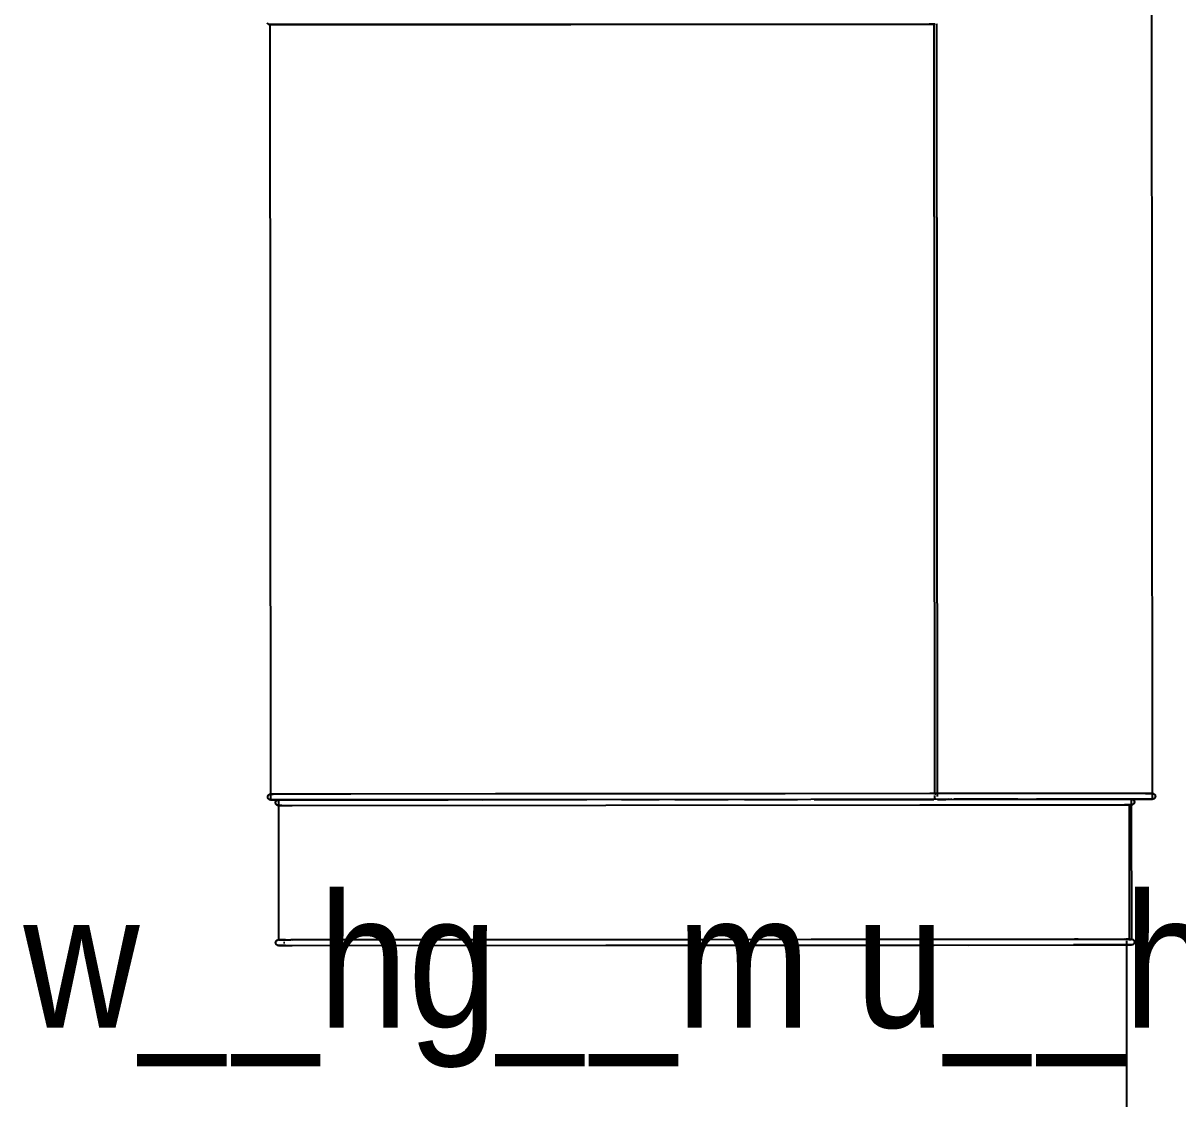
# Model space of a CAD drawing. Header units: metres. Extents: x -658 to -58, y -713 to -118.
# Drawn here: x -323.37 to -322.074, y -137.51 to -136.303 of the extents above; entities that cross this region are included whole.
import ezdxf

# ---------------------------------------------------------------- set-up
doc = ezdxf.new("R2010")
doc.units = ezdxf.units.M
doc.header["$LTSCALE"] = 100
doc.layers.add('plan', color=8, linetype='Continuous')
doc.styles.add('style12', font='xarab.shx')

# ---------------------------------------------------------------- blocks, each defined once
blk = doc.blocks.new('Boxplay_Two_Seat_Settee_Sofa__-_HighTower_13286 - Boxplay_Two_Seat_Settee_Sofa__-_HighTower_13286-5093757-الدور الارضي')
for p, q in [((0.0263, 0.5355), (-0.8431, 0.5355)), ((-0.8431, 0.5282), (-0.8431, 0.5347)), ((0.0263, 0.5282), (0.0263, 0.5347)), ((-1.0033, 0.5196), (-1.0033, 0.5212)), ((-0.8431, 0.5267), (-1.0001, 0.5267)), ((-1.0001, 0.5258), (-1.0001, 0.5189)), ((-0.8431, 0.5252), (-0.8431, 0.5282)), ((-0.8431, 0.5258), (-0.8431, 0.5188)), ((-0.8431, 0.5188), (-0.8431, 0.5128)), ((0.0263, 0.5224), (0.0263, 0.5282)), ((0.0263, -0.2041), (0.0263, 0.5224)), ((-1.0001, 0.5114), (-1.0001, -0.4229)), ((-0.8431, 0.5128), (-0.8431, 0.3364)), ((-0.8431, 0.2972), (-0.8431, 0.1806)), ((-0.8431, 0.1416), (-0.8431, 0.0997)), ((-0.8431, 0.0819), (-0.8431, 0.0222)), ((-0.8431, 0.0038), (-0.8431, -0.0558)), ((-0.8431, -0.0744), (-0.8431, -0.2087)), ((-1.0065, -0.1908), (-1.0065, -0.2088)), ((0.0263, -0.2098), (0.0263, -0.2041)), ((-0.8431, -0.2098), (-0.8401, -0.2098)), ((-0.8399, -0.2098), (-0.8387, -0.2098)), ((-0.8399, -0.2127), (0.0263, -0.2127)), ((-0.8377, -0.2098), (0.0263, -0.2098)), ((-0.8367, -0.2088), (-0.8367, -0.2083)), ((-0.8367, -0.2088), (-0.8367, -0.2083)), ((-0.8367, -0.2096), (-0.8367, -0.2088)), ((-0.8367, -0.2096), (-0.8367, -0.2088)), ((-0.8367, -0.2098), (-0.8367, -0.2096)), ((-0.8367, -0.2098), (-0.8367, -0.2098)), ((-0.8431, -0.229), (-0.8431, -0.2233)), ((-0.8431, -0.2446), (-0.8431, -0.2312)), ((-0.8431, -0.251), (-0.8431, -0.2446)), ((-1.0065, -0.2479), (-1.0065, -0.3652)), ((-0.8431, -0.3028), (-0.8431, -0.251)), ((-0.8431, -0.4488), (-0.8431, -0.3237)), ((-1.0001, -0.4284), (-1.0001, -0.4238)), ((-0.8494, -0.4304), (-0.8494, -0.4227)), ((-1.0065, -0.4304), (-1.0065, -0.4304)), ((-0.8488, -0.4276), (-1.0004, -0.4276)), ((-1.0002, -0.4305), (-0.8466, -0.4305)), ((-0.8494, -0.4304), (-0.8494, -0.4304)), ((-0.8463, -0.4305), (-0.8431, -0.4305)), ((-0.8431, -0.4285), (-0.8431, -0.4304)), ((-0.8431, -0.454), (-0.8431, -0.4446)), ((-0.8431, -0.454), (-0.8431, -0.4488)), ((-0.8367, -0.4461), (-0.8367, -0.454)), ((-0.8431, -0.454), (-0.8399, -0.454)), ((-0.8396, -0.454), (0.3431, -0.454)), ((-0.8367, -0.454), (-0.8367, -0.454))]:
    blk.add_line(p, q)
at = {"flags": 128}
for points in [[(-0.8431, 0.5355), (-0.8431, 0.5357), (-0.8431, 0.5358), (-0.8431, 0.5359), (-0.843, 0.536), (-0.843, 0.5362), (-0.843, 0.5363), (-0.8429, 0.5364), (-0.8429, 0.5365), (-0.8429, 0.5366), (-0.8428, 0.5368), (-0.8428, 0.5369), (-0.8427, 0.537), (-0.8427, 0.5371), (-0.8426, 0.5372), (-0.8425, 0.5373), (-0.8424, 0.5374), (-0.8424, 0.5375), (-0.8423, 0.5376), (-0.8422, 0.5377), (-0.8421, 0.5378), (-0.842, 0.5379), (-0.8419, 0.538), (-0.8418, 0.5381), (-0.8417, 0.5381), (-0.8416, 0.5382), (-0.8415, 0.5383), (-0.8414, 0.5383), (-0.8413, 0.5384), (-0.8412, 0.5384), (-0.841, 0.5385), (-0.8409, 0.5385), (-0.8408, 0.5386), (-0.8407, 0.5386), (-0.8406, 0.5386), (-0.8404, 0.5387), (-0.8403, 0.5387), (-0.8402, 0.5387), (-0.8401, 0.5387), (-0.8399, 0.5387), (-0.8399, 0.5387)], [(-0.8431, 0.5335), (-0.8431, 0.5355), (-0.8431, 0.5355)], [(-0.8431, 0.5355), (-0.8431, 0.5339), (-0.8431, 0.5288), (-0.8431, 0.5282)], [(-0.8399, 0.5387), (-0.8398, 0.5387), (-0.8396, 0.5387), (-0.8395, 0.5387), (-0.8394, 0.5387), (-0.8393, 0.5386), (-0.8391, 0.5386), (-0.839, 0.5386), (-0.8389, 0.5385), (-0.8388, 0.5385), (-0.8387, 0.5385), (-0.8385, 0.5384), (-0.8384, 0.5383), (-0.8383, 0.5383), (-0.8382, 0.5382), (-0.8381, 0.5382), (-0.838, 0.5381), (-0.8379, 0.538), (-0.8378, 0.5379), (-0.8377, 0.5378), (-0.8376, 0.5377), (-0.8375, 0.5377), (-0.8375, 0.5376), (-0.8374, 0.5375), (-0.8373, 0.5374), (-0.8372, 0.5372), (-0.8372, 0.5371), (-0.8371, 0.537), (-0.837, 0.5369), (-0.837, 0.5368), (-0.8369, 0.5367), (-0.8369, 0.5366), (-0.8369, 0.5364), (-0.8368, 0.5363), (-0.8368, 0.5362), (-0.8368, 0.5361), (-0.8368, 0.5359), (-0.8367, 0.5358), (-0.8367, 0.5357), (-0.8367, 0.5356), (-0.8367, 0.5355)], [(-0.8367, 0.5282), (-0.8367, 0.5335), (-0.8367, 0.5355), (-0.8367, 0.5355)], [(-0.8367, 0.5355), (-0.8367, 0.5339), (-0.8367, 0.5327)], [(0.0263, 0.5355), (0.0263, 0.5357), (0.0263, 0.5358), (0.0263, 0.5359), (0.0263, 0.536), (0.0263, 0.5362), (0.0263, 0.5363), (0.0264, 0.5364), (0.0264, 0.5365), (0.0265, 0.5366), (0.0265, 0.5368), (0.0266, 0.5369), (0.0266, 0.537), (0.0267, 0.5371), (0.0267, 0.5372), (0.0268, 0.5373), (0.0269, 0.5374), (0.027, 0.5375), (0.027, 0.5376), (0.0271, 0.5377), (0.0272, 0.5378), (0.0273, 0.5379), (0.0274, 0.538), (0.0275, 0.5381), (0.0276, 0.5381), (0.0277, 0.5382), (0.0278, 0.5383), (0.0279, 0.5383), (0.028, 0.5384)], [(0.0263, 0.5335), (0.0263, 0.5355), (0.0263, 0.5355)], [(0.0263, 0.5355), (0.0263, 0.5339), (0.0263, 0.5288), (0.0263, 0.5282)], [(-1.0065, 0.5267), (-1.0065, 0.5268), (-1.0065, 0.5269), (-1.0065, 0.5271), (-1.0064, 0.5272), (-1.0064, 0.5273), (-1.0064, 0.5274), (-1.0064, 0.5276), (-1.0063, 0.5277), (-1.0063, 0.5278), (-1.0062, 0.5279), (-1.0062, 0.528), (-1.0061, 0.5282), (-1.0061, 0.5283), (-1.006, 0.5284), (-1.0059, 0.5285), (-1.0058, 0.5286), (-1.0058, 0.5287), (-1.0057, 0.5288), (-1.0056, 0.5289), (-1.0055, 0.529), (-1.0054, 0.5291), (-1.0053, 0.5291), (-1.0052, 0.5292), (-1.0051, 0.5293), (-1.005, 0.5294), (-1.0049, 0.5294), (-1.0048, 0.5295), (-1.0047, 0.5296), (-1.0046, 0.5296), (-1.0045, 0.5297), (-1.0043, 0.5297), (-1.0042, 0.5297), (-1.0041, 0.5298), (-1.004, 0.5298), (-1.0038, 0.5298), (-1.0037, 0.5298), (-1.0036, 0.5299), (-1.0035, 0.5299), (-1.0033, 0.5299), (-1.0033, 0.5299)], [(-1.0065, 0.5189), (-1.0065, 0.5258), (-1.0065, 0.5267)], [(-1.0065, 0.5267), (-1.0065, 0.5233), (-1.0065, 0.5189)], [(-1.0065, 0.5189), (-1.0065, 0.5189), (-1.0065, 0.5188), (-1.0065, 0.5188), (-1.0065, 0.5187), (-1.0065, 0.5186), (-1.0065, 0.5185), (-1.0065, 0.5184), (-1.0065, 0.5183), (-1.0065, 0.5182), (-1.0065, 0.5181), (-1.0065, 0.5179), (-1.0065, 0.5178), (-1.0065, 0.5176), (-1.0065, 0.5174), (-1.0065, 0.5172), (-1.0065, 0.517), (-1.0065, 0.5168), (-1.0065, 0.5166), (-1.0065, 0.5164), (-1.0065, 0.5161), (-1.0065, 0.5159), (-1.0065, 0.5156), (-1.0065, 0.5154), (-1.0065, 0.5151), (-1.0065, 0.5148), (-1.0065, 0.5146), (-1.0065, 0.5143), (-1.0065, 0.514), (-1.0065, 0.5137), (-1.0065, 0.5134), (-1.0065, 0.5131), (-1.0065, 0.5128), (-1.0065, 0.5125), (-1.0065, 0.5121), (-1.0065, 0.5118), (-1.0065, 0.5115), (-1.0065, 0.5114)], [(-1.0033, 0.5299), (-1.0032, 0.5299), (-1.003, 0.5299), (-1.0029, 0.5298), (-1.0028, 0.5298), (-1.0027, 0.5298), (-1.0025, 0.5298), (-1.0024, 0.5297), (-1.0023, 0.5297), (-1.0022, 0.5297), (-1.0021, 0.5296), (-1.0019, 0.5296), (-1.0018, 0.5295), (-1.0017, 0.5294), (-1.0016, 0.5294), (-1.0015, 0.5293), (-1.0014, 0.5292), (-1.0013, 0.5292), (-1.0012, 0.5291), (-1.0011, 0.529), (-1.001, 0.5289), (-1.0009, 0.5288), (-1.0009, 0.5287), (-1.0008, 0.5286), (-1.0007, 0.5285), (-1.0006, 0.5284), (-1.0006, 0.5283), (-1.0005, 0.5282), (-1.0004, 0.5281), (-1.0004, 0.528), (-1.0003, 0.5278), (-1.0003, 0.5277), (-1.0003, 0.5276), (-1.0002, 0.5275), (-1.0002, 0.5274), (-1.0002, 0.5272), (-1.0002, 0.5271), (-1.0001, 0.527), (-1.0001, 0.5269), (-1.0001, 0.5267), (-1.0001, 0.5267)], [(-1.0001, 0.5189), (-1.0001, 0.5258), (-1.0001, 0.5267)], [(-0.8494, 0.5267), (-0.8494, 0.5268), (-0.8494, 0.5269), (-0.8494, 0.5271), (-0.8494, 0.5272), (-0.8494, 0.5273), (-0.8493, 0.5274), (-0.8493, 0.5276), (-0.8493, 0.5277), (-0.8492, 0.5278), (-0.8492, 0.5279), (-0.8491, 0.528), (-0.8491, 0.5282), (-0.849, 0.5283), (-0.8489, 0.5284), (-0.8489, 0.5285), (-0.8488, 0.5286), (-0.8487, 0.5287), (-0.8486, 0.5288), (-0.8485, 0.5289), (-0.8485, 0.529), (-0.8484, 0.5291), (-0.8483, 0.5291), (-0.8482, 0.5292), (-0.8481, 0.5293), (-0.848, 0.5294), (-0.8479, 0.5294), (-0.8477, 0.5295), (-0.8476, 0.5296), (-0.8475, 0.5296), (-0.8474, 0.5297), (-0.8473, 0.5297), (-0.8472, 0.5297), (-0.847, 0.5298), (-0.8469, 0.5298), (-0.8468, 0.5298), (-0.8467, 0.5298), (-0.8465, 0.5299), (-0.8464, 0.5299), (-0.8463, 0.5299), (-0.8462, 0.5299)], [(-0.8494, 0.5229), (-0.8494, 0.5258), (-0.8494, 0.5267)], [(-0.8494, 0.5267), (-0.8494, 0.5233), (-0.8494, 0.5189)], [(-0.8494, 0.5189), (-0.8494, 0.5189), (-0.8494, 0.5188), (-0.8494, 0.5188), (-0.8494, 0.5187), (-0.8494, 0.5186), (-0.8494, 0.5185), (-0.8494, 0.5184), (-0.8494, 0.5183), (-0.8494, 0.5182), (-0.8494, 0.5181), (-0.8494, 0.5179), (-0.8494, 0.5178), (-0.8494, 0.5176), (-0.8494, 0.5174), (-0.8494, 0.5172), (-0.8494, 0.517), (-0.8494, 0.5168), (-0.8494, 0.5166), (-0.8494, 0.5164), (-0.8494, 0.5161), (-0.8494, 0.5159), (-0.8494, 0.5156), (-0.8494, 0.5154), (-0.8494, 0.5151), (-0.8494, 0.5148), (-0.8494, 0.5146), (-0.8494, 0.5143), (-0.8494, 0.514), (-0.8494, 0.5137), (-0.8494, 0.5134), (-0.8494, 0.5131), (-0.8494, 0.5128), (-0.8494, 0.5125), (-0.8494, 0.5121), (-0.8494, 0.5118), (-0.8494, 0.5115), (-0.8494, 0.5114)], [(-0.8462, 0.5299), (-0.8461, 0.5299), (-0.846, 0.5299), (-0.8459, 0.5298), (-0.8457, 0.5298), (-0.8456, 0.5298), (-0.8455, 0.5298), (-0.8454, 0.5297), (-0.8452, 0.5297), (-0.8451, 0.5297), (-0.845, 0.5296), (-0.8449, 0.5296), (-0.8448, 0.5295), (-0.8447, 0.5294), (-0.8446, 0.5294), (-0.8445, 0.5293), (-0.8444, 0.5292), (-0.8443, 0.5292), (-0.8442, 0.5291), (-0.8441, 0.529), (-0.844, 0.5289), (-0.8439, 0.5288), (-0.8438, 0.5287), (-0.8437, 0.5286), (-0.8436, 0.5285), (-0.8436, 0.5284), (-0.8435, 0.5283), (-0.8434, 0.5282), (-0.8434, 0.5281), (-0.8433, 0.528), (-0.8433, 0.5278), (-0.8432, 0.5277), (-0.8432, 0.5276), (-0.8432, 0.5275), (-0.8431, 0.5274), (-0.8431, 0.5272), (-0.8431, 0.5271), (-0.8431, 0.527), (-0.8431, 0.5269), (-0.8431, 0.5267), (-0.8431, 0.5267)], [(-0.8431, 0.5282), (-0.8431, 0.5281), (-0.8431, 0.5281), (-0.8431, 0.5281), (-0.8431, 0.528), (-0.8431, 0.5279), (-0.8431, 0.5279), (-0.8431, 0.5278), (-0.8431, 0.5277), (-0.8431, 0.5276), (-0.8431, 0.5275), (-0.8431, 0.5273), (-0.8431, 0.5272), (-0.8431, 0.5271), (-0.8431, 0.5269), (-0.8431, 0.5268), (-0.8431, 0.5266), (-0.8431, 0.5264), (-0.8431, 0.5262), (-0.8431, 0.5261), (-0.8431, 0.5259), (-0.8431, 0.5257), (-0.8431, 0.5255), (-0.8431, 0.5252), (-0.8431, 0.525)], [(-0.8431, 0.5189), (-0.8431, 0.5258), (-0.8431, 0.5267)], [(-0.8431, 0.5114), (-0.8431, 0.5117), (-0.8431, 0.512), (-0.8431, 0.5123), (-0.8431, 0.5126), (-0.8431, 0.5129), (-0.8431, 0.5132), (-0.8431, 0.5136), (-0.8431, 0.5138), (-0.8431, 0.5141), (-0.8431, 0.5144), (-0.8431, 0.5147), (-0.8431, 0.515), (-0.8431, 0.5153), (-0.8431, 0.5155), (-0.8431, 0.5158), (-0.8431, 0.516), (-0.8431, 0.5163), (-0.8431, 0.5165), (-0.8431, 0.5167), (-0.8431, 0.5169), (-0.8431, 0.5171), (-0.8431, 0.5173), (-0.8431, 0.5175), (-0.8431, 0.5177), (-0.8431, 0.5179), (-0.8431, 0.518), (-0.8431, 0.5181), (-0.8431, 0.5183), (-0.8431, 0.5184), (-0.8431, 0.5185), (-0.8431, 0.5186), (-0.8431, 0.5187), (-0.8431, 0.5187), (-0.8431, 0.5188), (-0.8431, 0.5188), (-0.8431, 0.5189), (-0.8431, 0.5189)], [(-0.8367, 0.5224), (-0.8367, 0.5226), (-0.8367, 0.5229), (-0.8367, 0.5231), (-0.8367, 0.5234), (-0.8367, 0.5236), (-0.8367, 0.5239), (-0.8367, 0.5241), (-0.8367, 0.5244), (-0.8367, 0.5246), (-0.8367, 0.5248), (-0.8367, 0.525), (-0.8367, 0.5253), (-0.8367, 0.5255), (-0.8367, 0.5257), (-0.8367, 0.5259), (-0.8367, 0.5261), (-0.8367, 0.5262), (-0.8367, 0.5264), (-0.8367, 0.5266), (-0.8367, 0.5268), (-0.8367, 0.5269), (-0.8367, 0.5271), (-0.8367, 0.5272), (-0.8367, 0.5273), (-0.8367, 0.5275), (-0.8367, 0.5276), (-0.8367, 0.5277), (-0.8367, 0.5278), (-0.8367, 0.5279), (-0.8367, 0.5279), (-0.8367, 0.528), (-0.8367, 0.5281), (-0.8367, 0.5281), (-0.8367, 0.5281), (-0.8367, 0.5282)], [(-0.8367, -0.2041), (-0.8367, -0.042), (-0.8367, 0.1205), (-0.8367, 0.283), (-0.8367, 0.4453), (-0.8367, 0.5224)], [(0.0263, 0.5282), (0.0263, 0.5281), (0.0263, 0.5281), (0.0263, 0.5281), (0.0263, 0.528), (0.0263, 0.5279), (0.0263, 0.5279), (0.0263, 0.5278), (0.0263, 0.5277), (0.0263, 0.5276), (0.0263, 0.5275), (0.0263, 0.5273), (0.0263, 0.5272), (0.0263, 0.5271), (0.0263, 0.5269), (0.0263, 0.5268), (0.0263, 0.5266), (0.0263, 0.5264), (0.0263, 0.5262), (0.0263, 0.5261), (0.0263, 0.5259), (0.0263, 0.5257), (0.0263, 0.5255), (0.0263, 0.5252), (0.0263, 0.525), (0.0263, 0.5248), (0.0263, 0.5246), (0.0263, 0.5244), (0.0263, 0.5241), (0.0263, 0.5239), (0.0263, 0.5236), (0.0263, 0.5234), (0.0263, 0.5231), (0.0263, 0.5229), (0.0263, 0.5226), (0.0263, 0.5224)], [(0.0263, 0.5224), (0.0263, 0.3603), (0.0263, 0.1978), (0.0263, 0.0353), (0.0263, -0.127), (0.0263, -0.2041)], [(-1.0065, 0.5114), (-1.0065, 0.1593), (-1.0065, -0.193), (-1.0065, -0.4229)], [(-1.0001, -0.4229), (-1.0001, -0.0708), (-1.0001, 0.2814), (-1.0001, 0.5114)], [(-0.8494, 0.5114), (-0.8494, 0.1593), (-0.8494, -0.193), (-0.8494, -0.4229)], [(-0.8431, -0.2254), (-0.8431, -0.0708), (-0.8431, 0.2814), (-0.8431, 0.5114)], [(-0.8367, -0.2098), (-0.8367, -0.2098), (-0.8367, -0.2098), (-0.8367, -0.2098), (-0.8367, -0.2098), (-0.8367, -0.2097), (-0.8367, -0.2097), (-0.8367, -0.2096), (-0.8367, -0.2095), (-0.8367, -0.2094), (-0.8367, -0.2093), (-0.8367, -0.2092), (-0.8367, -0.2091), (-0.8367, -0.209), (-0.8367, -0.2089), (-0.8367, -0.2087), (-0.8367, -0.2086), (-0.8367, -0.2084), (-0.8367, -0.2083), (-0.8367, -0.2081), (-0.8367, -0.2079), (-0.8367, -0.2077), (-0.8367, -0.2075), (-0.8367, -0.2073), (-0.8367, -0.2071), (-0.8367, -0.2069), (-0.8367, -0.2067), (-0.8367, -0.2065), (-0.8367, -0.2062), (-0.8367, -0.206), (-0.8367, -0.2058), (-0.8367, -0.2055), (-0.8367, -0.2053), (-0.8367, -0.2051), (-0.8367, -0.2048), (-0.8367, -0.2046), (-0.8367, -0.2043), (-0.8367, -0.2041)], [(0.0263, -0.2041), (0.0263, -0.2043), (0.0263, -0.2046), (0.0263, -0.2048), (0.0263, -0.2051), (0.0263, -0.2053), (0.0263, -0.2055), (0.0263, -0.2058), (0.0263, -0.206), (0.0263, -0.2063), (0.0263, -0.2065), (0.0263, -0.2067), (0.0263, -0.2069), (0.0263, -0.2071), (0.0263, -0.2073), (0.0263, -0.2075), (0.0263, -0.2077), (0.0263, -0.2079), (0.0263, -0.2081), (0.0263, -0.2083), (0.0263, -0.2084), (0.0263, -0.2086), (0.0263, -0.2087), (0.0263, -0.2089), (0.0263, -0.209), (0.0263, -0.2091), (0.0263, -0.2092), (0.0263, -0.2093), (0.0263, -0.2094), (0.0263, -0.2095), (0.0263, -0.2096), (0.0263, -0.2097), (0.0263, -0.2097), (0.0263, -0.2098), (0.0263, -0.2098), (0.0263, -0.2098), (0.0263, -0.2098), (0.0263, -0.2098)], [(-0.8431, -0.2129), (-0.8431, -0.2221), (-0.8431, -0.2412), (-0.8431, -0.2446)], [(-0.8429, -0.2107), (-0.843, -0.2106), (-0.843, -0.2105), (-0.843, -0.2104)], [(-0.8367, -0.2098), (-0.8367, -0.21), (-0.8367, -0.2101), (-0.8367, -0.2102), (-0.8368, -0.2103), (-0.8368, -0.2105), (-0.8368, -0.2106), (-0.8368, -0.2107)], [(-0.8367, -0.2446), (-0.8367, -0.2246), (-0.8367, -0.211), (-0.8367, -0.2096)], [(-0.8367, -0.2129), (-0.8367, -0.213), (-0.8367, -0.2131)], [(-0.8367, -0.2129), (-0.8367, -0.213), (-0.8367, -0.2131)], [(0.0264, -0.2107), (0.0264, -0.2106), (0.0263, -0.2105), (0.0263, -0.2104), (0.0263, -0.2102), (0.0263, -0.2101), (0.0263, -0.21), (0.0263, -0.2099), (0.0263, -0.2098)], [(0.0263, -0.2098), (0.0263, -0.2098), (0.0263, -0.2098)], [(0.0263, -0.2132), (0.0263, -0.213), (0.0263, -0.2129), (0.0263, -0.2128)], [(-0.8431, -0.2446), (-0.8431, -0.2446), (-0.8431, -0.2447), (-0.8431, -0.2447), (-0.8431, -0.2448), (-0.8431, -0.2449), (-0.8431, -0.245), (-0.8431, -0.2451), (-0.8431, -0.2452), (-0.8431, -0.2453), (-0.8431, -0.2454), (-0.8431, -0.2456), (-0.8431, -0.2457), (-0.8431, -0.2459), (-0.8431, -0.246), (-0.8431, -0.2462), (-0.8431, -0.2464), (-0.8431, -0.2465), (-0.8431, -0.2467), (-0.8431, -0.2469), (-0.8431, -0.2471), (-0.8431, -0.2473), (-0.8431, -0.2476), (-0.8431, -0.2478), (-0.8431, -0.248), (-0.8431, -0.2482), (-0.8431, -0.2485), (-0.8431, -0.2487), (-0.8431, -0.2489), (-0.8431, -0.2492), (-0.8431, -0.2494), (-0.8431, -0.2497), (-0.8431, -0.2499), (-0.8431, -0.2502), (-0.8431, -0.2504), (-0.8431, -0.2507), (-0.8431, -0.2509), (-0.8431, -0.251)], [(-0.8367, -0.251), (-0.8367, -0.2507), (-0.8367, -0.2505), (-0.8367, -0.2502), (-0.8367, -0.25), (-0.8367, -0.2497), (-0.8367, -0.2495), (-0.8367, -0.2492), (-0.8367, -0.249), (-0.8367, -0.2487), (-0.8367, -0.2485), (-0.8367, -0.2483), (-0.8367, -0.248), (-0.8367, -0.2478), (-0.8367, -0.2476), (-0.8367, -0.2474), (-0.8367, -0.2472), (-0.8367, -0.247), (-0.8367, -0.2468), (-0.8367, -0.2466), (-0.8367, -0.2464), (-0.8367, -0.2462), (-0.8367, -0.2461), (-0.8367, -0.2459), (-0.8367, -0.2457), (-0.8367, -0.2456), (-0.8367, -0.2455), (-0.8367, -0.2453), (-0.8367, -0.2452), (-0.8367, -0.2451), (-0.8367, -0.245), (-0.8367, -0.2449), (-0.8367, -0.2448), (-0.8367, -0.2447), (-0.8367, -0.2447), (-0.8367, -0.2446), (-0.8367, -0.2446), (-0.8367, -0.2446)], [(-0.8431, -0.251), (-0.8431, -0.2983), (-0.8431, -0.3455), (-0.8431, -0.3925), (-0.8431, -0.4392), (-0.8431, -0.4488)], [(-0.8367, -0.4488), (-0.8367, -0.4022), (-0.8367, -0.3552), (-0.8367, -0.308), (-0.8367, -0.2608), (-0.8367, -0.251)], [(-1.0065, -0.373), (-1.0065, -0.3729), (-1.0065, -0.3728), (-1.0065, -0.3727), (-1.0065, -0.3726), (-1.0065, -0.3725), (-1.0065, -0.3724), (-1.0065, -0.3723), (-1.0065, -0.3721), (-1.0065, -0.3719), (-1.0065, -0.3718), (-1.0065, -0.3716), (-1.0065, -0.3714), (-1.0065, -0.3712), (-1.0065, -0.371), (-1.0065, -0.3708), (-1.0065, -0.3705), (-1.0065, -0.3703), (-1.0065, -0.3701), (-1.0065, -0.3698), (-1.0065, -0.3695), (-1.0065, -0.3693), (-1.0065, -0.369), (-1.0065, -0.3687), (-1.0065, -0.3684), (-1.0065, -0.3681), (-1.0065, -0.3678), (-1.0065, -0.3675), (-1.0065, -0.3672), (-1.0065, -0.3669), (-1.0065, -0.3666), (-1.0065, -0.3663), (-1.0065, -0.366), (-1.0065, -0.3657), (-1.0065, -0.3654), (-1.0065, -0.3652)], [(-1.0065, -0.4304), (-1.0065, -0.4227), (-1.0065, -0.4094), (-1.0065, -0.3907), (-1.0065, -0.373)], [(-1.0065, -0.4229), (-1.0065, -0.4232), (-1.0065, -0.4235), (-1.0065, -0.4239), (-1.0065, -0.4242), (-1.0065, -0.4245), (-1.0065, -0.4248), (-1.0065, -0.4251), (-1.0065, -0.4254), (-1.0065, -0.4257), (-1.0065, -0.426), (-1.0065, -0.4263), (-1.0065, -0.4265), (-1.0065, -0.4268), (-1.0065, -0.4271), (-1.0065, -0.4273), (-1.0065, -0.4276), (-1.0065, -0.4278), (-1.0065, -0.428), (-1.0065, -0.4283), (-1.0065, -0.4285), (-1.0065, -0.4287), (-1.0065, -0.4289), (-1.0065, -0.4291), (-1.0065, -0.4292), (-1.0065, -0.4294), (-1.0065, -0.4295), (-1.0065, -0.4297), (-1.0065, -0.4298), (-1.0065, -0.4299), (-1.0065, -0.43), (-1.0065, -0.4301), (-1.0065, -0.4302), (-1.0065, -0.4303), (-1.0065, -0.4303), (-1.0065, -0.4304), (-1.0065, -0.4304), (-1.0065, -0.4304), (-1.0065, -0.4304)], [(-1.0001, -0.4236), (-1.0001, -0.4251), (-1.0001, -0.4304)], [(-0.8494, -0.4229), (-0.8494, -0.4232), (-0.8494, -0.4235), (-0.8494, -0.4239), (-0.8494, -0.4242), (-0.8494, -0.4245), (-0.8494, -0.4248), (-0.8494, -0.4251), (-0.8494, -0.4254), (-0.8494, -0.4257), (-0.8494, -0.426), (-0.8494, -0.4263), (-0.8494, -0.4265), (-0.8494, -0.4268), (-0.8494, -0.4271), (-0.8494, -0.4273), (-0.8494, -0.4276), (-0.8494, -0.4278), (-0.8494, -0.428), (-0.8494, -0.4283), (-0.8494, -0.4285), (-0.8494, -0.4287), (-0.8494, -0.4289), (-0.8494, -0.4291), (-0.8494, -0.4292), (-0.8494, -0.4294), (-0.8494, -0.4295), (-0.8494, -0.4297), (-0.8494, -0.4298), (-0.8494, -0.4299), (-0.8494, -0.43), (-0.8494, -0.4301), (-0.8494, -0.4302), (-0.8494, -0.4303), (-0.8494, -0.4303), (-0.8494, -0.4304), (-0.8494, -0.4304), (-0.8494, -0.4304), (-0.8494, -0.4304)], [(-1.0033, -0.4336), (-1.0034, -0.4336), (-1.0036, -0.4336), (-1.0037, -0.4336), (-1.0038, -0.4336), (-1.0039, -0.4335), (-1.0041, -0.4335), (-1.0042, -0.4335), (-1.0043, -0.4334), (-1.0044, -0.4334), (-1.0045, -0.4334), (-1.0047, -0.4333), (-1.0048, -0.4332), (-1.0049, -0.4332), (-1.005, -0.4331), (-1.0051, -0.4331), (-1.0052, -0.433), (-1.0053, -0.4329), (-1.0054, -0.4328), (-1.0055, -0.4327), (-1.0056, -0.4326), (-1.0057, -0.4326), (-1.0057, -0.4325), (-1.0058, -0.4324), (-1.0059, -0.4323), (-1.006, -0.4321), (-1.006, -0.432), (-1.0061, -0.4319), (-1.0062, -0.4318), (-1.0062, -0.4317), (-1.0063, -0.4316), (-1.0063, -0.4315), (-1.0063, -0.4313), (-1.0064, -0.4312), (-1.0064, -0.4311), (-1.0064, -0.431), (-1.0064, -0.4308), (-1.0065, -0.4307), (-1.0065, -0.4306), (-1.0065, -0.4305), (-1.0065, -0.4304)], [(-1.0001, -0.4304), (-1.0001, -0.4306), (-1.0001, -0.4307), (-1.0001, -0.4308), (-1.0002, -0.4309), (-1.0002, -0.4311), (-1.0002, -0.4312), (-1.0003, -0.4313), (-1.0003, -0.4314), (-1.0003, -0.4316), (-1.0004, -0.4317), (-1.0004, -0.4318), (-1.0005, -0.4319), (-1.0005, -0.432), (-1.0006, -0.4321), (-1.0007, -0.4322), (-1.0008, -0.4323), (-1.0008, -0.4324), (-1.0009, -0.4325), (-1.001, -0.4326), (-1.0011, -0.4327), (-1.0012, -0.4328), (-1.0013, -0.4329), (-1.0014, -0.433), (-1.0015, -0.433), (-1.0016, -0.4331), (-1.0017, -0.4332), (-1.0018, -0.4332), (-1.0019, -0.4333), (-1.002, -0.4333), (-1.0022, -0.4334), (-1.0023, -0.4334), (-1.0024, -0.4335), (-1.0025, -0.4335), (-1.0026, -0.4335), (-1.0028, -0.4336), (-1.0029, -0.4336), (-1.003, -0.4336), (-1.0031, -0.4336), (-1.0033, -0.4336), (-1.0033, -0.4336)], [(-0.8462, -0.4336), (-0.8464, -0.4336), (-0.8465, -0.4336), (-0.8466, -0.4336), (-0.8468, -0.4336), (-0.8469, -0.4335), (-0.847, -0.4335), (-0.8471, -0.4335), (-0.8472, -0.4334), (-0.8474, -0.4334), (-0.8475, -0.4334), (-0.8476, -0.4333), (-0.8477, -0.4332), (-0.8478, -0.4332), (-0.8479, -0.4331), (-0.848, -0.4331), (-0.8481, -0.433), (-0.8482, -0.4329), (-0.8483, -0.4328), (-0.8484, -0.4327), (-0.8485, -0.4326), (-0.8486, -0.4326), (-0.8487, -0.4325), (-0.8488, -0.4324), (-0.8488, -0.4323), (-0.8489, -0.4321), (-0.849, -0.432), (-0.849, -0.4319), (-0.8491, -0.4318), (-0.8492, -0.4317), (-0.8492, -0.4316), (-0.8493, -0.4315), (-0.8493, -0.4313), (-0.8493, -0.4312), (-0.8494, -0.4311), (-0.8494, -0.431), (-0.8494, -0.4308), (-0.8494, -0.4307), (-0.8494, -0.4306), (-0.8494, -0.4305), (-0.8494, -0.4304)], [(-0.8431, -0.4307), (-0.8431, -0.4308), (-0.8431, -0.4309), (-0.8431, -0.4311), (-0.8432, -0.4312), (-0.8432, -0.4313), (-0.8432, -0.4314), (-0.8433, -0.4315), (-0.8433, -0.4317), (-0.8434, -0.4318), (-0.8434, -0.4319), (-0.8435, -0.432), (-0.8436, -0.4321), (-0.8436, -0.4322), (-0.8437, -0.4323), (-0.8438, -0.4324), (-0.8439, -0.4325), (-0.8439, -0.4326), (-0.844, -0.4327), (-0.8441, -0.4328), (-0.8442, -0.4329), (-0.8443, -0.433), (-0.8444, -0.433), (-0.8445, -0.4331), (-0.8446, -0.4332), (-0.8448, -0.4332), (-0.8449, -0.4333), (-0.845, -0.4333), (-0.8451, -0.4334), (-0.8452, -0.4334), (-0.8453, -0.4335), (-0.8455, -0.4335), (-0.8456, -0.4335), (-0.8457, -0.4336), (-0.8458, -0.4336), (-0.846, -0.4336), (-0.8461, -0.4336), (-0.8462, -0.4336), (-0.8462, -0.4336)], [(-0.8431, -0.4488), (-0.8431, -0.4491), (-0.8431, -0.4493), (-0.8431, -0.4496), (-0.8431, -0.4498), (-0.8431, -0.45), (-0.8431, -0.4503), (-0.8431, -0.4505), (-0.8431, -0.4507), (-0.8431, -0.451), (-0.8431, -0.4512), (-0.8431, -0.4514), (-0.8431, -0.4516), (-0.8431, -0.4518), (-0.8431, -0.452), (-0.8431, -0.4521), (-0.8431, -0.4523), (-0.8431, -0.4525), (-0.8431, -0.4526), (-0.8431, -0.4528), (-0.8431, -0.4529), (-0.8431, -0.4531), (-0.8431, -0.4532), (-0.8431, -0.4533), (-0.8431, -0.4534), (-0.8431, -0.4535), (-0.8431, -0.4536), (-0.8431, -0.4537), (-0.8431, -0.4538), (-0.8431, -0.4538), (-0.8431, -0.4539), (-0.8431, -0.4539), (-0.8431, -0.454), (-0.8431, -0.454), (-0.8431, -0.454)], [(-0.8367, -0.454), (-0.8367, -0.454), (-0.8367, -0.454), (-0.8367, -0.4539), (-0.8367, -0.4539), (-0.8367, -0.4539), (-0.8367, -0.4538), (-0.8367, -0.4537), (-0.8367, -0.4537), (-0.8367, -0.4536), (-0.8367, -0.4535), (-0.8367, -0.4534), (-0.8367, -0.4533), (-0.8367, -0.4531), (-0.8367, -0.453), (-0.8367, -0.4529), (-0.8367, -0.4527), (-0.8367, -0.4526), (-0.8367, -0.4524), (-0.8367, -0.4522), (-0.8367, -0.4521), (-0.8367, -0.4519), (-0.8367, -0.4517), (-0.8367, -0.4515), (-0.8367, -0.4513), (-0.8367, -0.4511), (-0.8367, -0.4509), (-0.8367, -0.4506), (-0.8367, -0.4504), (-0.8367, -0.4502), (-0.8367, -0.4499), (-0.8367, -0.4497), (-0.8367, -0.4495), (-0.8367, -0.4492), (-0.8367, -0.449), (-0.8367, -0.4488)], [(-0.8399, -0.4572), (-0.84, -0.4572), (-0.8402, -0.4572), (-0.8403, -0.4571), (-0.8404, -0.4571), (-0.8405, -0.4571), (-0.8407, -0.4571), (-0.8408, -0.457), (-0.8409, -0.457), (-0.841, -0.457), (-0.8411, -0.4569), (-0.8413, -0.4569), (-0.8414, -0.4568), (-0.8415, -0.4567), (-0.8416, -0.4567), (-0.8417, -0.4566), (-0.8418, -0.4565), (-0.8419, -0.4565), (-0.842, -0.4564), (-0.8421, -0.4563), (-0.8422, -0.4562), (-0.8423, -0.4561), (-0.8423, -0.456), (-0.8424, -0.4559), (-0.8425, -0.4558), (-0.8426, -0.4557), (-0.8426, -0.4556), (-0.8427, -0.4555), (-0.8428, -0.4554), (-0.8428, -0.4553), (-0.8429, -0.4551), (-0.8429, -0.455), (-0.8429, -0.4549), (-0.843, -0.4548), (-0.843, -0.4547), (-0.843, -0.4545), (-0.843, -0.4544), (-0.8431, -0.4543), (-0.8431, -0.4542), (-0.8431, -0.454), (-0.8431, -0.454)], [(-0.8431, -0.454), (-0.8431, -0.454), (-0.8431, -0.454)], [(-0.8367, -0.454), (-0.8367, -0.4541), (-0.8367, -0.4542), (-0.8367, -0.4544), (-0.8368, -0.4545), (-0.8368, -0.4546), (-0.8368, -0.4547), (-0.8368, -0.4549), (-0.8369, -0.455), (-0.8369, -0.4551), (-0.837, -0.4552), (-0.837, -0.4553), (-0.8371, -0.4555), (-0.8371, -0.4556), (-0.8372, -0.4557), (-0.8373, -0.4558), (-0.8374, -0.4559), (-0.8374, -0.456), (-0.8375, -0.4561), (-0.8376, -0.4562), (-0.8377, -0.4563), (-0.8378, -0.4564), (-0.8379, -0.4564), (-0.838, -0.4565), (-0.8381, -0.4566), (-0.8382, -0.4567), (-0.8383, -0.4567), (-0.8384, -0.4568), (-0.8385, -0.4568), (-0.8386, -0.4569), (-0.8387, -0.4569), (-0.8389, -0.457), (-0.839, -0.457), (-0.8391, -0.4571), (-0.8392, -0.4571), (-0.8394, -0.4571), (-0.8395, -0.4571), (-0.8396, -0.4572), (-0.8397, -0.4572), (-0.8399, -0.4572), (-0.8399, -0.4572)]]:
    blk.add_lwpolyline(points, dxfattribs=at)
for centre, major_axis, ratio, start_param, end_param in [((-1.2314, 0.5061), (0.2313, 0.0128), 0.060854, 6.275014, 6.278075), ((-1.2319, 0.5114), (0.2076, 0.1034), 0.998255, 5.820429, 5.82654)]:
    blk.add_ellipse(centre, major_axis=major_axis, ratio=ratio, start_param=start_param, end_param=end_param)
for points in [[(-1.0001, 0.5188), (-1.0001, 0.5187), (-1.0002, 0.5184), (-1.0002, 0.517), (-1.0002, 0.5151), (-1.0001, 0.5136), (-1.0001, 0.5128)], [(-1.0002, -0.3705), (-1.0002, -0.37), (-1.0002, -0.3687), (-1.0001, -0.3672), (-1.0001, -0.3665)], [(-1.0001, -0.4229), (-1.0001, -0.4237), (-1.0001, -0.4253), (-1.0003, -0.4268), (-1.0004, -0.4276)], [(-1.0004, -0.4276), (-1.0004, -0.4285), (-1.0003, -0.4301), (-1.0002, -0.4306), (-1.0001, -0.4305)]]:
    blk.add_open_spline(points, degree=3)
blk = doc.blocks.new('A$Cc2be8e3e')
at = {"layer": 'plan'}
for p, q in [((-24.8862, 11.1292), (-24.8862, 11.1309)), ((-24.8862, 11.1252), (-24.8862, 11.1283)), ((-24.8862, 9.7976), (-24.8862, 11.1243))]:
    blk.add_line(p, q, dxfattribs=at)
at = {"layer": 'plan', "rotation": 90.04430819787018}
blk.add_blockref('Boxplay_Two_Seat_Settee_Sofa__-_HighTower_13286 - Boxplay_Two_Seat_Settee_Sofa__-_HighTower_13286-5093757-الدور الارضي', (-25.312, 12.1298), dxfattribs=at)
at = {"layer": 'plan', "style": 'style12', "width": 0.9}
blk.add_text('w__hg__m u__hz_gd__m', height=0.15, dxfattribs=at).set_placement((-26.1242, 11.0309))

msp = doc.modelspace()

# ---------------------------------------------------------------- block references
at = {"layer": 'plan'}
msp.add_blockref('A$Cc2be8e3e', (-297.2456, -148.4607), dxfattribs=at)

doc.saveas('drawing.dxf')
